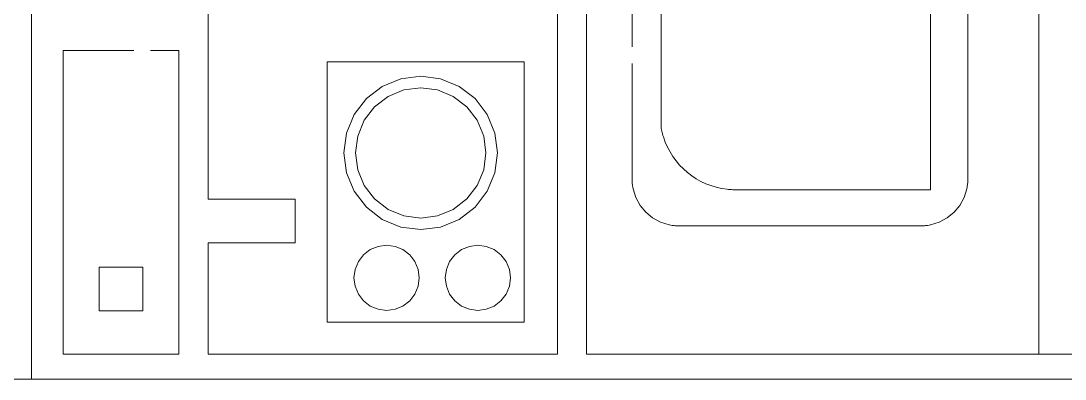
# Model space of a CAD drawing. Header units: centimetres. Extents: x -17.9 to 31.7, y -34.2 to -8.9.
# Drawn here: x -1.44 to 4.83, y -34.15 to -32 of the extents above; entities that cross this region are included whole.
import ezdxf

# ---------------------------------------------------------------- set-up
doc = ezdxf.new("R2010")
doc.units = ezdxf.units.CM
doc.header["$MEASUREMENT"] = 0
doc.layers.add('Layer 1', color=7, linetype='Continuous')

msp = doc.modelspace()

# ---------------------------------------------------------------- linework, layer by layer
at = {"layer": 'Layer 1', "color": 250, "lineweight": 20}
for points in [[(-1.37562, -8.92394), (-1.37562, -8.92394), (-1.37562, -34.15394), (-1.37562, -34.15394)], [(-17.90561, -34.15394), (-17.90561, -34.15394), (31.68436, -34.15394), (31.68436, -34.15394)]]:
    msp.add_open_spline(points, degree=3, dxfattribs=at)
at = {"layer": 'Layer 1', "color": 250, "lineweight": 9}
for points, knots in [([(5.82791, -30.64369), (5.82791, -30.64369), (5.82791, -31.68179), (5.82791, -31.68179), (5.82791, -31.68179), (5.82791, -31.68179), (6.3029, -32.39854), (6.3029, -32.39854), (6.3029, -32.39854), (6.3029, -32.39854), (7.91085, -32.96155), (7.91085, -32.96155), (7.91085, -32.96155), (7.91085, -32.96155), (7.71098, -34.00418), (7.71098, -34.00418), (7.71098, -34.00418), (7.71098, -34.00418), (5.18213, -34.00418), (5.18213, -34.00418), (5.18213, -34.00418), (5.18213, -34.00418), (4.66797, -34.00418), (4.66797, -34.00418), (4.66797, -34.00418), (4.66797, -34.00418), (1.9547, -34.00418), (1.9547, -34.00418), (1.9547, -34.00418), (1.9547, -34.00418), (1.9547, -24.82885), (1.9547, -24.82885), (1.9547, -24.82885), (1.9547, -24.82885), (1.9547, -24.67309), (1.9547, -24.67309), (1.9547, -24.67309), (1.9547, -24.67309), (2.76742, -24.21927), (2.76742, -24.21927), (2.76742, -24.21927), (2.76742, -24.21927), (2.64019, -23.9914), (2.64019, -23.9914), (2.64019, -23.9914), (2.64019, -23.9914), (3.32401, -23.60957), (3.32401, -23.60957), (3.32401, -23.60957), (3.32401, -23.60957), (3.45124, -23.83743), (3.45124, -23.83743), (3.45124, -23.83743), (3.45124, -23.83743), (4.26922, -23.38067), (4.26922, -23.38067), (4.26922, -23.38067), (4.26922, -23.38067), (5.18213, -23.38067), (5.18213, -23.38067), (5.18213, -23.38067), (5.18213, -23.38067), (5.18213, -17.83576), (5.18213, -17.83576)], [0, 0, 0, 0, 0.0588235, 0.0588235, 0.0588235, 0.0588235, 0.1176471, 0.1176471, 0.1176471, 0.1176471, 0.1764706, 0.1764706, 0.1764706, 0.1764706, 0.2352941, 0.2352941, 0.2352941, 0.2352941, 0.2941176, 0.2941176, 0.2941176, 0.2941176, 0.3529412, 0.3529412, 0.3529412, 0.3529412, 0.4117647, 0.4117647, 0.4117647, 0.4117647, 0.4705882, 0.4705882, 0.4705882, 0.4705882, 0.5294118, 0.5294118, 0.5294118, 0.5294118, 0.5882353, 0.5882353, 0.5882353, 0.5882353, 0.6470588, 0.6470588, 0.6470588, 0.6470588, 0.7058824, 0.7058824, 0.7058824, 0.7058824, 0.7647059, 0.7647059, 0.7647059, 0.7647059, 0.8235294, 0.8235294, 0.8235294, 0.8235294, 0.8823529, 0.8823529, 0.8823529, 0.8823529, 1, 1, 1, 1]), ([(0.20591, -27.854), (0.20591, -27.854), (0.20591, -27.74128), (0.20591, -27.74128), (0.20591, -27.74128), (0.20591, -27.74128), (-0.31607, -27.7412), (-0.31607, -27.7412), (-0.31607, -27.7412), (-0.31607, -27.7412), (-0.31607, -27.06906), (-0.31607, -27.06906), (-0.31607, -27.06906), (-0.31607, -27.06906), (1.78004, -27.06906), (1.78004, -27.06906), (1.78004, -27.06906), (1.78004, -27.06906), (1.78004, -34.00418), (1.78004, -34.00418), (1.78004, -34.00418), (1.78004, -34.00418), (-0.31607, -34.00418), (-0.31607, -34.00418)], [0, 0, 0, 0, 0.1428571, 0.1428571, 0.1428571, 0.1428571, 0.2857143, 0.2857143, 0.2857143, 0.2857143, 0.4285714, 0.4285714, 0.4285714, 0.4285714, 0.5714286, 0.5714286, 0.5714286, 0.5714286, 0.7142857, 0.7142857, 0.7142857, 0.7142857, 1, 1, 1, 1]), ([(2.22809, -32.25841), (2.22809, -32.25841), (2.22821, -32.96802), (2.22821, -32.96802), (2.22821, -32.96802), (2.22821, -32.9762), (2.22949, -32.98438), (2.23053, -32.99252), (2.23053, -32.99252), (2.23128, -32.99839), (2.23227, -33.00421), (2.23352, -33.00998), (2.23352, -33.00998), (2.23352, -33.00998), (2.24982, -33.06247), (2.24982, -33.06247), (2.24982, -33.06247), (2.24982, -33.06247), (2.27559, -33.10997), (2.27559, -33.10997), (2.27559, -33.10997), (2.27559, -33.10997), (2.30973, -33.15136), (2.30973, -33.15136), (2.30973, -33.15136), (2.30973, -33.15136), (2.35111, -33.1855), (2.35111, -33.1855), (2.35111, -33.1855), (2.35111, -33.1855), (2.3986, -33.21127), (2.3986, -33.21127), (2.3986, -33.21127), (2.3986, -33.21127), (2.4511, -33.22756), (2.4511, -33.22756), (2.4511, -33.22756), (2.45689, -33.22882), (2.46271, -33.22981), (2.46857, -33.23055), (2.46857, -33.23055), (2.47671, -33.23158), (2.48488, -33.23236), (2.49307, -33.23287), (2.49307, -33.23287), (2.49307, -33.23287), (3.97618, -33.23288), (3.97618, -33.23288), (3.97618, -33.23288), (3.98437, -33.23236), (3.99255, -33.23158), (4.00069, -33.23055), (4.00069, -33.23055), (4.00656, -33.22982), (4.01239, -33.22881), (4.01817, -33.22756), (4.01817, -33.22756), (4.01817, -33.22756), (4.07069, -33.21127), (4.07069, -33.21127), (4.07069, -33.21127), (4.07069, -33.21127), (4.11821, -33.1855), (4.11821, -33.1855), (4.11821, -33.1855), (4.11821, -33.1855), (4.15961, -33.15136), (4.15961, -33.15136), (4.15961, -33.15136), (4.15961, -33.15136), (4.19376, -33.10997), (4.19376, -33.10997), (4.19376, -33.10997), (4.19376, -33.10997), (4.21953, -33.06247), (4.21953, -33.06247), (4.21953, -33.06247), (4.21953, -33.06247), (4.23584, -33.00999), (4.23584, -33.00999), (4.23584, -33.00999), (4.23708, -33.00421), (4.23807, -32.99838), (4.23882, -32.99252), (4.23882, -32.99252), (4.23985, -32.98438), (4.24114, -32.9762), (4.24114, -32.96801), (4.24114, -32.96801), (4.24114, -32.96801), (4.24151, -30.8057), (4.24151, -30.8057), (4.24151, -30.8057), (4.24151, -30.8057), (2.22785, -30.8057), (2.22785, -30.8057)], [0, 0, 0, 0, 0.04, 0.04, 0.04, 0.04, 0.08, 0.08, 0.08, 0.08, 0.12, 0.12, 0.12, 0.12, 0.16, 0.16, 0.16, 0.16, 0.2, 0.2, 0.2, 0.2, 0.24, 0.24, 0.24, 0.24, 0.28, 0.28, 0.28, 0.28, 0.32, 0.32, 0.32, 0.32, 0.36, 0.36, 0.36, 0.36, 0.4, 0.4, 0.4, 0.4, 0.44, 0.44, 0.44, 0.44, 0.48, 0.48, 0.48, 0.48, 0.52, 0.52, 0.52, 0.52, 0.56, 0.56, 0.56, 0.56, 0.6, 0.6, 0.6, 0.6, 0.64, 0.64, 0.64, 0.64, 0.68, 0.68, 0.68, 0.68, 0.72, 0.72, 0.72, 0.72, 0.76, 0.76, 0.76, 0.76, 0.8, 0.8, 0.8, 0.8, 0.84, 0.84, 0.84, 0.84, 0.88, 0.88, 0.88, 0.88, 0.92, 0.92, 0.92, 0.92, 1, 1, 1, 1]), ([(2.70912, -31.71443), (2.70912, -31.71443), (2.40268, -31.71443), (2.40268, -31.71443), (2.40268, -31.71443), (2.40268, -31.71443), (2.40268, -32.64755), (2.40268, -32.64755), (2.40268, -32.64755), (2.40336, -32.65307), (2.40439, -32.65853), (2.40575, -32.66392), (2.40575, -32.66392), (2.40866, -32.67547), (2.41191, -32.68694), (2.41548, -32.6983), (2.41548, -32.6983), (2.46934, -32.8696), (2.61891, -32.99319), (2.79727, -33.01382), (2.79727, -33.01382), (2.80306, -33.01449), (2.80885, -33.01499), (2.81466, -33.01533), (2.81466, -33.01533), (2.82629, -33.016), (2.8379, -33.01649), (2.84953, -33.01683), (2.84953, -33.01683), (2.84953, -33.01683), (4.01862, -33.01683), (4.01862, -33.01683), (4.01862, -33.01683), (4.01862, -33.01683), (4.01862, -31.19246), (4.01862, -31.19246)], [0, 0, 0, 0, 0.1, 0.1, 0.1, 0.1, 0.2, 0.2, 0.2, 0.2, 0.3, 0.3, 0.3, 0.3, 0.4, 0.4, 0.4, 0.4, 0.5, 0.5, 0.5, 0.5, 0.6, 0.6, 0.6, 0.6, 0.7, 0.7, 0.7, 0.7, 0.8, 0.8, 0.8, 0.8, 1, 1, 1, 1]), ([(-0.31607, -34.00418), (-0.31607, -34.00418), (-0.31622, -33.33443), (-0.31622, -33.33443), (-0.31622, -33.33443), (-0.31622, -33.33443), (0.20582, -33.33457), (0.20582, -33.33457), (0.20582, -33.33457), (0.20582, -33.33457), (0.20597, -33.07358), (0.20597, -33.07358), (0.20597, -33.07358), (0.20597, -33.07358), (-0.31607, -33.07344), (-0.31607, -33.07344), (-0.31607, -33.07344), (-0.31607, -33.07344), (-0.31607, -31.58175), (-0.31607, -31.58175), (-0.31607, -31.58175), (-0.31607, -31.58175), (-0.66216, -31.58174), (-0.66216, -31.58174)], [0, 0, 0, 0, 0.1428571, 0.1428571, 0.1428571, 0.1428571, 0.2857143, 0.2857143, 0.2857143, 0.2857143, 0.4285714, 0.4285714, 0.4285714, 0.4285714, 0.5714286, 0.5714286, 0.5714286, 0.5714286, 0.7142857, 0.7142857, 0.7142857, 0.7142857, 1, 1, 1, 1]), ([(-0.49173, -32.1798), (-0.49173, -32.1798), (-0.49173, -34.00418), (-0.49173, -34.00418), (-0.49173, -34.00418), (-0.49173, -34.00418), (-1.18514, -34.00418), (-1.18514, -34.00418), (-1.18514, -34.00418), (-1.18514, -34.00418), (-1.18514, -32.1798), (-1.18514, -32.1798), (-1.18514, -32.1798), (-1.18514, -32.1798), (-0.76216, -32.1798), (-0.76216, -32.1798)], [0, 0, 0, 0, 0.2, 0.2, 0.2, 0.2, 0.4, 0.4, 0.4, 0.4, 0.6, 0.6, 0.6, 0.6, 1, 1, 1, 1]), ([(-0.96893, -33.7432), (-0.96893, -33.7432), (-0.96893, -33.4822), (-0.96893, -33.4822), (-0.96893, -33.4822), (-0.96893, -33.4822), (-0.70794, -33.4822), (-0.70794, -33.4822), (-0.70794, -33.4822), (-0.70794, -33.4822), (-0.70794, -33.7432), (-0.70794, -33.7432), (-0.70794, -33.7432), (-0.70794, -33.7432), (-0.96893, -33.7432), (-0.96893, -33.7432)], [0, 0, 0, 0, 0.2, 0.2, 0.2, 0.2, 0.4, 0.4, 0.4, 0.4, 0.6, 0.6, 0.6, 0.6, 1, 1, 1, 1])]:
    msp.add_open_spline(points, degree=3, knots=knots, dxfattribs=at)
at = {"layer": 'Layer 1', "color": 175, "lineweight": 9}
msp.add_open_spline([(4.66797, -34.00418), (4.66797, -34.00418), (4.66843, -28.02103), (4.66843, -28.02103)], degree=3, dxfattribs=at)
at = {"layer": 'Layer 1', "color": 250, "lineweight": 9}
for points in [[(2.22785, -30.8057), (2.22785, -30.8057), (2.22807, -32.15841), (2.22807, -32.15841)], [(-0.66216, -32.1798), (-0.66216, -32.1798), (-0.49173, -32.1798), (-0.49173, -32.1798)]]:
    msp.add_open_spline(points, degree=3, dxfattribs=at)
at = {"layer": 'Layer 1', "color": 175, "lineweight": 9}
for points, knots in [([(0.39867, -33.81083), (0.39867, -33.81083), (0.39867, -32.24707), (0.39867, -32.24707), (0.39867, -32.24707), (0.39867, -32.24707), (1.58134, -32.24707), (1.58134, -32.24707), (1.58134, -32.24707), (1.58134, -32.24707), (1.58134, -33.81083), (1.58134, -33.81083), (1.58134, -33.81083), (1.58134, -33.81083), (0.39867, -33.81083), (0.39867, -33.81083)], [0, 0, 0, 0, 0.2, 0.2, 0.2, 0.2, 0.4, 0.4, 0.4, 0.4, 0.6, 0.6, 0.6, 0.6, 1, 1, 1, 1]), ([(0.84039, -33.24021), (0.84039, -33.24021), (0.95969, -33.25593), (0.95969, -33.25593), (0.95969, -33.25593), (0.95969, -33.25593), (1.07898, -33.24021), (1.07898, -33.24021), (1.07898, -33.24021), (1.07898, -33.24021), (1.19014, -33.19417), (1.19014, -33.19417), (1.19014, -33.19417), (1.19014, -33.19417), (1.2856, -33.12092), (1.2856, -33.12092), (1.2856, -33.12092), (1.2856, -33.12092), (1.35884, -33.02547), (1.35884, -33.02547), (1.35884, -33.02547), (1.35884, -33.02547), (1.4049, -32.9143), (1.4049, -32.9143), (1.4049, -32.9143), (1.4049, -32.9143), (1.42059, -32.79501), (1.42059, -32.79501), (1.42059, -32.79501), (1.42059, -32.79501), (1.4049, -32.67571), (1.4049, -32.67571), (1.4049, -32.67571), (1.4049, -32.67571), (1.35884, -32.56455), (1.35884, -32.56455), (1.35884, -32.56455), (1.35884, -32.56455), (1.2856, -32.46909), (1.2856, -32.46909), (1.2856, -32.46909), (1.2856, -32.46909), (1.19014, -32.39584), (1.19014, -32.39584), (1.19014, -32.39584), (1.19014, -32.39584), (1.07898, -32.34979), (1.07898, -32.34979), (1.07898, -32.34979), (1.07898, -32.34979), (0.95969, -32.33409), (0.95969, -32.33409), (0.95969, -32.33409), (0.95969, -32.33409), (0.84039, -32.34979), (0.84039, -32.34979), (0.84039, -32.34979), (0.84039, -32.34979), (0.72922, -32.39584), (0.72922, -32.39584), (0.72922, -32.39584), (0.72922, -32.39584), (0.63377, -32.46909), (0.63377, -32.46909), (0.63377, -32.46909), (0.63377, -32.46909), (0.56052, -32.56455), (0.56052, -32.56455), (0.56052, -32.56455), (0.56052, -32.56455), (0.51447, -32.67571), (0.51447, -32.67571), (0.51447, -32.67571), (0.51447, -32.67571), (0.49877, -32.79501), (0.49877, -32.79501), (0.49877, -32.79501), (0.49877, -32.79501), (0.51447, -32.9143), (0.51447, -32.9143), (0.51447, -32.9143), (0.51447, -32.9143), (0.56052, -33.02547), (0.56052, -33.02547), (0.56052, -33.02547), (0.56052, -33.02547), (0.63377, -33.12092), (0.63377, -33.12092), (0.63377, -33.12092), (0.63377, -33.12092), (0.72922, -33.19417), (0.72922, -33.19417), (0.72922, -33.19417), (0.72922, -33.19417), (0.84039, -33.24021), (0.84039, -33.24021)], [0, 0, 0, 0, 0.04, 0.04, 0.04, 0.04, 0.08, 0.08, 0.08, 0.08, 0.12, 0.12, 0.12, 0.12, 0.16, 0.16, 0.16, 0.16, 0.2, 0.2, 0.2, 0.2, 0.24, 0.24, 0.24, 0.24, 0.28, 0.28, 0.28, 0.28, 0.32, 0.32, 0.32, 0.32, 0.36, 0.36, 0.36, 0.36, 0.4, 0.4, 0.4, 0.4, 0.44, 0.44, 0.44, 0.44, 0.48, 0.48, 0.48, 0.48, 0.52, 0.52, 0.52, 0.52, 0.56, 0.56, 0.56, 0.56, 0.6, 0.6, 0.6, 0.6, 0.64, 0.64, 0.64, 0.64, 0.68, 0.68, 0.68, 0.68, 0.72, 0.72, 0.72, 0.72, 0.76, 0.76, 0.76, 0.76, 0.8, 0.8, 0.8, 0.8, 0.84, 0.84, 0.84, 0.84, 0.88, 0.88, 0.88, 0.88, 0.92, 0.92, 0.92, 0.92, 1, 1, 1, 1]), ([(0.62065, -32.99075), (0.62065, -32.99075), (0.58155, -32.89633), (0.58155, -32.89633), (0.58155, -32.89633), (0.58155, -32.89633), (0.5682, -32.79501), (0.5682, -32.79501), (0.5682, -32.79501), (0.5682, -32.79501), (0.58155, -32.69369), (0.58155, -32.69369), (0.58155, -32.69369), (0.58155, -32.69369), (0.62065, -32.59927), (0.62065, -32.59927), (0.62065, -32.59927), (0.62065, -32.59927), (0.68287, -32.51819), (0.68287, -32.51819), (0.68287, -32.51819), (0.68287, -32.51819), (0.76394, -32.45598), (0.76394, -32.45598), (0.76394, -32.45598), (0.76394, -32.45598), (0.85836, -32.41686), (0.85836, -32.41686), (0.85836, -32.41686), (0.85836, -32.41686), (0.95969, -32.40353), (0.95969, -32.40353), (0.95969, -32.40353), (0.95969, -32.40353), (1.06101, -32.41686), (1.06101, -32.41686), (1.06101, -32.41686), (1.06101, -32.41686), (1.15542, -32.45598), (1.15542, -32.45598), (1.15542, -32.45598), (1.15542, -32.45598), (1.23649, -32.51819), (1.23649, -32.51819), (1.23649, -32.51819), (1.23649, -32.51819), (1.29872, -32.59927), (1.29872, -32.59927), (1.29872, -32.59927), (1.29872, -32.59927), (1.33781, -32.69369), (1.33781, -32.69369), (1.33781, -32.69369), (1.33781, -32.69369), (1.35116, -32.79501), (1.35116, -32.79501), (1.35116, -32.79501), (1.35116, -32.79501), (1.33781, -32.89633), (1.33781, -32.89633), (1.33781, -32.89633), (1.33781, -32.89633), (1.29872, -32.99075), (1.29872, -32.99075), (1.29872, -32.99075), (1.29872, -32.99075), (1.23649, -33.07183), (1.23649, -33.07183), (1.23649, -33.07183), (1.23649, -33.07183), (1.15542, -33.13403), (1.15542, -33.13403), (1.15542, -33.13403), (1.15542, -33.13403), (1.06101, -33.17315), (1.06101, -33.17315), (1.06101, -33.17315), (1.06101, -33.17315), (0.95969, -33.18648), (0.95969, -33.18648), (0.95969, -33.18648), (0.95969, -33.18648), (0.85836, -33.17315), (0.85836, -33.17315), (0.85836, -33.17315), (0.85836, -33.17315), (0.76394, -33.13403), (0.76394, -33.13403), (0.76394, -33.13403), (0.76394, -33.13403), (0.68287, -33.07183), (0.68287, -33.07183), (0.68287, -33.07183), (0.68287, -33.07183), (0.62065, -32.99075), (0.62065, -32.99075)], [0, 0, 0, 0, 0.04, 0.04, 0.04, 0.04, 0.08, 0.08, 0.08, 0.08, 0.12, 0.12, 0.12, 0.12, 0.16, 0.16, 0.16, 0.16, 0.2, 0.2, 0.2, 0.2, 0.24, 0.24, 0.24, 0.24, 0.28, 0.28, 0.28, 0.28, 0.32, 0.32, 0.32, 0.32, 0.36, 0.36, 0.36, 0.36, 0.4, 0.4, 0.4, 0.4, 0.44, 0.44, 0.44, 0.44, 0.48, 0.48, 0.48, 0.48, 0.52, 0.52, 0.52, 0.52, 0.56, 0.56, 0.56, 0.56, 0.6, 0.6, 0.6, 0.6, 0.64, 0.64, 0.64, 0.64, 0.68, 0.68, 0.68, 0.68, 0.72, 0.72, 0.72, 0.72, 0.76, 0.76, 0.76, 0.76, 0.8, 0.8, 0.8, 0.8, 0.84, 0.84, 0.84, 0.84, 0.88, 0.88, 0.88, 0.88, 0.92, 0.92, 0.92, 0.92, 1, 1, 1, 1]), ([(0.6572, -33.71503), (0.6572, -33.71503), (0.70442, -33.73457), (0.70442, -33.73457), (0.70442, -33.73457), (0.70442, -33.73457), (0.75507, -33.74125), (0.75507, -33.74125), (0.75507, -33.74125), (0.75507, -33.74125), (0.80573, -33.73457), (0.80573, -33.73457), (0.80573, -33.73457), (0.80573, -33.73457), (0.85294, -33.71503), (0.85294, -33.71503), (0.85294, -33.71503), (0.85294, -33.71503), (0.89349, -33.68391), (0.89349, -33.68391), (0.89349, -33.68391), (0.89349, -33.68391), (0.92458, -33.64337), (0.92458, -33.64337), (0.92458, -33.64337), (0.92458, -33.64337), (0.94415, -33.59617), (0.94415, -33.59617), (0.94415, -33.59617), (0.94415, -33.59617), (0.95081, -33.54551), (0.95081, -33.54551), (0.95081, -33.54551), (0.95081, -33.54551), (0.94415, -33.49485), (0.94415, -33.49485), (0.94415, -33.49485), (0.94415, -33.49485), (0.92458, -33.44764), (0.92458, -33.44764), (0.92458, -33.44764), (0.92458, -33.44764), (0.89349, -33.4071), (0.89349, -33.4071), (0.89349, -33.4071), (0.89349, -33.4071), (0.85294, -33.37599), (0.85294, -33.37599), (0.85294, -33.37599), (0.85294, -33.37599), (0.80573, -33.35644), (0.80573, -33.35644), (0.80573, -33.35644), (0.80573, -33.35644), (0.75507, -33.34976), (0.75507, -33.34976), (0.75507, -33.34976), (0.75507, -33.34976), (0.70442, -33.35644), (0.70442, -33.35644), (0.70442, -33.35644), (0.70442, -33.35644), (0.6572, -33.37599), (0.6572, -33.37599), (0.6572, -33.37599), (0.6572, -33.37599), (0.61666, -33.4071), (0.61666, -33.4071), (0.61666, -33.4071), (0.61666, -33.4071), (0.58556, -33.44764), (0.58556, -33.44764), (0.58556, -33.44764), (0.58556, -33.44764), (0.566, -33.49485), (0.566, -33.49485), (0.566, -33.49485), (0.566, -33.49485), (0.55934, -33.54551), (0.55934, -33.54551), (0.55934, -33.54551), (0.55934, -33.54551), (0.566, -33.59617), (0.566, -33.59617), (0.566, -33.59617), (0.566, -33.59617), (0.58556, -33.64337), (0.58556, -33.64337), (0.58556, -33.64337), (0.58556, -33.64337), (0.61666, -33.68391), (0.61666, -33.68391), (0.61666, -33.68391), (0.61666, -33.68391), (0.6572, -33.71503), (0.6572, -33.71503)], [0, 0, 0, 0, 0.04, 0.04, 0.04, 0.04, 0.08, 0.08, 0.08, 0.08, 0.12, 0.12, 0.12, 0.12, 0.16, 0.16, 0.16, 0.16, 0.2, 0.2, 0.2, 0.2, 0.24, 0.24, 0.24, 0.24, 0.28, 0.28, 0.28, 0.28, 0.32, 0.32, 0.32, 0.32, 0.36, 0.36, 0.36, 0.36, 0.4, 0.4, 0.4, 0.4, 0.44, 0.44, 0.44, 0.44, 0.48, 0.48, 0.48, 0.48, 0.52, 0.52, 0.52, 0.52, 0.56, 0.56, 0.56, 0.56, 0.6, 0.6, 0.6, 0.6, 0.64, 0.64, 0.64, 0.64, 0.68, 0.68, 0.68, 0.68, 0.72, 0.72, 0.72, 0.72, 0.76, 0.76, 0.76, 0.76, 0.8, 0.8, 0.8, 0.8, 0.84, 0.84, 0.84, 0.84, 0.88, 0.88, 0.88, 0.88, 0.92, 0.92, 0.92, 0.92, 1, 1, 1, 1]), ([(1.20466, -33.71503), (1.20466, -33.71503), (1.25187, -33.73457), (1.25187, -33.73457), (1.25187, -33.73457), (1.25187, -33.73457), (1.30253, -33.74125), (1.30253, -33.74125), (1.30253, -33.74125), (1.30253, -33.74125), (1.35319, -33.73457), (1.35319, -33.73457), (1.35319, -33.73457), (1.35319, -33.73457), (1.4004, -33.71503), (1.4004, -33.71503), (1.4004, -33.71503), (1.4004, -33.71503), (1.44094, -33.68391), (1.44094, -33.68391), (1.44094, -33.68391), (1.44094, -33.68391), (1.47205, -33.64337), (1.47205, -33.64337), (1.47205, -33.64337), (1.47205, -33.64337), (1.4916, -33.59617), (1.4916, -33.59617), (1.4916, -33.59617), (1.4916, -33.59617), (1.49827, -33.54551), (1.49827, -33.54551), (1.49827, -33.54551), (1.49827, -33.54551), (1.4916, -33.49485), (1.4916, -33.49485), (1.4916, -33.49485), (1.4916, -33.49485), (1.47205, -33.44764), (1.47205, -33.44764), (1.47205, -33.44764), (1.47205, -33.44764), (1.44094, -33.4071), (1.44094, -33.4071), (1.44094, -33.4071), (1.44094, -33.4071), (1.4004, -33.37599), (1.4004, -33.37599), (1.4004, -33.37599), (1.4004, -33.37599), (1.35319, -33.35644), (1.35319, -33.35644), (1.35319, -33.35644), (1.35319, -33.35644), (1.30253, -33.34976), (1.30253, -33.34976), (1.30253, -33.34976), (1.30253, -33.34976), (1.25187, -33.35644), (1.25187, -33.35644), (1.25187, -33.35644), (1.25187, -33.35644), (1.20466, -33.37599), (1.20466, -33.37599), (1.20466, -33.37599), (1.20466, -33.37599), (1.16413, -33.4071), (1.16413, -33.4071), (1.16413, -33.4071), (1.16413, -33.4071), (1.13302, -33.44764), (1.13302, -33.44764), (1.13302, -33.44764), (1.13302, -33.44764), (1.11346, -33.49485), (1.11346, -33.49485), (1.11346, -33.49485), (1.11346, -33.49485), (1.10678, -33.54551), (1.10678, -33.54551), (1.10678, -33.54551), (1.10678, -33.54551), (1.11346, -33.59617), (1.11346, -33.59617), (1.11346, -33.59617), (1.11346, -33.59617), (1.13302, -33.64337), (1.13302, -33.64337), (1.13302, -33.64337), (1.13302, -33.64337), (1.16413, -33.68391), (1.16413, -33.68391), (1.16413, -33.68391), (1.16413, -33.68391), (1.20466, -33.71503), (1.20466, -33.71503)], [0, 0, 0, 0, 0.04, 0.04, 0.04, 0.04, 0.08, 0.08, 0.08, 0.08, 0.12, 0.12, 0.12, 0.12, 0.16, 0.16, 0.16, 0.16, 0.2, 0.2, 0.2, 0.2, 0.24, 0.24, 0.24, 0.24, 0.28, 0.28, 0.28, 0.28, 0.32, 0.32, 0.32, 0.32, 0.36, 0.36, 0.36, 0.36, 0.4, 0.4, 0.4, 0.4, 0.44, 0.44, 0.44, 0.44, 0.48, 0.48, 0.48, 0.48, 0.52, 0.52, 0.52, 0.52, 0.56, 0.56, 0.56, 0.56, 0.6, 0.6, 0.6, 0.6, 0.64, 0.64, 0.64, 0.64, 0.68, 0.68, 0.68, 0.68, 0.72, 0.72, 0.72, 0.72, 0.76, 0.76, 0.76, 0.76, 0.8, 0.8, 0.8, 0.8, 0.84, 0.84, 0.84, 0.84, 0.88, 0.88, 0.88, 0.88, 0.92, 0.92, 0.92, 0.92, 1, 1, 1, 1])]:
    msp.add_open_spline(points, degree=3, knots=knots, dxfattribs=at)

doc.saveas('drawing.dxf')
